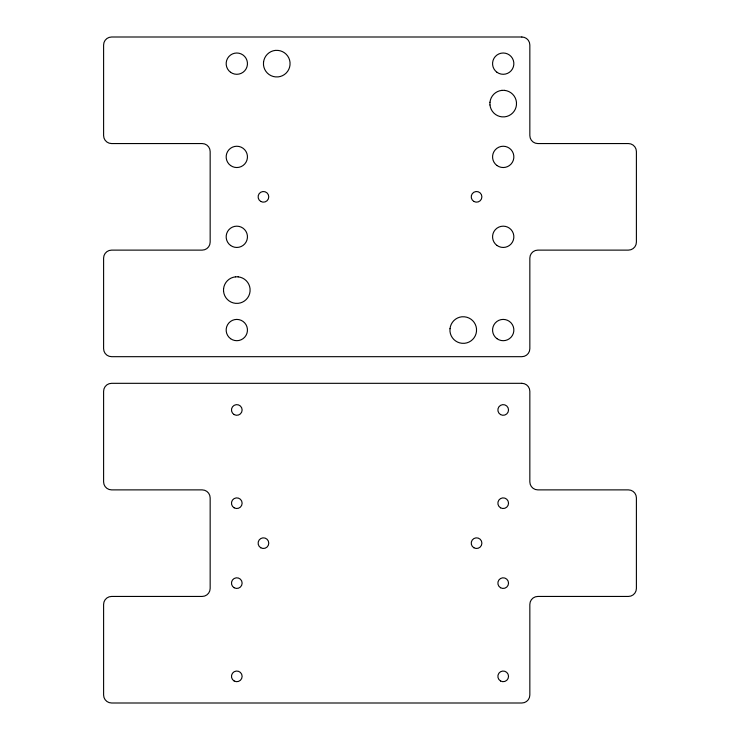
<?xml version="1.0" encoding="UTF-8"?>
<svg xmlns="http://www.w3.org/2000/svg" width="740" height="740" viewBox="0 0 740 740"><rect width="100%" height="100%" fill="white"/><g stroke="black" fill="none" stroke-linecap="round" stroke-linejoin="round"><path stroke-width="1.11" d="M223.545 288.72L223.545 291.44M489.945 102.24L489.945 104.96M501.84 90.345L504.56 90.345M235.44 276.825L238.16 276.825M489.982 104.96A13.302 13.302 0 0 0 501.868 116.846L504.56 116.855A13.302 13.302 0 0 0 516.446 104.96L516.455 102.24A13.302 13.302 0 0 0 504.56 90.382M489.982 102.268A13.302 13.302 0 0 1 501.868 90.382M223.582 291.44A13.302 13.302 0 0 0 235.468 303.326L238.16 303.335A13.302 13.302 0 0 0 250.046 291.44L250.055 288.72A13.302 13.302 0 0 0 238.16 276.862M223.582 288.748A13.302 13.302 0 0 1 235.468 276.862M263.505 62.28L263.505 65A13.302 13.302 0 0 0 275.428 76.886L278.12 76.895A13.302 13.302 0 0 0 290.006 65L290.015 62.28A13.302 13.302 0 0 0 278.12 50.422L275.4 50.385A13.302 13.302 0 0 0 263.542 62.308M449.985 328.68L449.985 331.4A13.302 13.302 0 0 0 461.908 343.286L464.6 343.295A13.302 13.302 0 0 0 476.486 331.4L476.495 328.68A13.302 13.302 0 0 0 464.6 316.822L461.88 316.785A13.302 13.302 0 0 0 450.022 328.708M521.848 37L111.592 37A7.992 7.992 0 0 0 103.6 44.992L103.6 135.568A7.992 7.992 0 0 0 111.592 143.56L202.168 143.56A7.992 7.992 0 0 1 210.16 151.552L210.16 242.128A7.992 7.992 0 0 1 202.168 250.12L111.592 250.12A7.992 7.992 0 0 0 103.6 258.112L103.6 348.688A7.992 7.992 0 0 0 111.592 356.68L521.848 356.68A7.992 7.992 0 0 0 529.84 348.688L529.84 258.112A7.992 7.992 0 0 1 537.832 250.12L628.408 250.12A7.992 7.992 0 0 0 636.4 242.128L636.4 151.552A7.992 7.992 0 0 0 628.408 143.56L537.832 143.56A7.992 7.992 0 0 1 529.84 135.568L529.84 44.992A7.992 7.992 0 0 0 521.848 37M521.848 383.32L111.592 383.32A7.992 7.992 0 0 0 103.6 391.312L103.6 481.888A7.992 7.992 0 0 0 111.592 489.88L202.168 489.88A7.992 7.992 0 0 1 210.16 497.872L210.16 588.448A7.992 7.992 0 0 1 202.168 596.44L111.592 596.44A7.992 7.992 0 0 0 103.6 604.432L103.6 695.008A7.992 7.992 0 0 0 111.592 703L521.848 703A7.992 7.992 0 0 0 529.84 695.008L529.84 604.432A7.992 7.992 0 0 1 537.832 596.44L628.408 596.44A7.992 7.992 0 0 0 636.4 588.448L636.4 497.872A7.992 7.992 0 0 0 628.408 489.88L537.832 489.88A7.992 7.992 0 0 1 529.84 481.888L529.84 391.312A7.992 7.992 0 0 0 521.848 383.32M230.575 72.279A10.647 10.647 0 0 0 247.4 64.732A10.647 10.647 0 0 0 232.453 53.937A10.647 10.647 0 0 0 230.575 72.279M496.975 72.279A10.647 10.647 0 0 0 513.801 64.732A10.647 10.647 0 0 0 498.852 53.937A10.647 10.647 0 0 0 496.975 72.279M230.575 338.68A10.647 10.647 0 0 0 247.4 331.132A10.647 10.647 0 0 0 232.453 320.337A10.647 10.647 0 0 0 230.575 338.68M496.975 338.68A10.647 10.647 0 0 0 513.801 331.132A10.647 10.647 0 0 0 498.852 320.337A10.647 10.647 0 0 0 496.975 338.68M230.575 245.439A10.647 10.647 0 0 0 247.4 237.892A10.647 10.647 0 0 0 232.453 227.097A10.647 10.647 0 0 0 230.575 245.439M496.975 245.439A10.647 10.647 0 0 0 513.801 237.892A10.647 10.647 0 0 0 498.852 227.097A10.647 10.647 0 0 0 496.975 245.439M230.575 165.519A10.647 10.647 0 0 0 247.4 157.972A10.647 10.647 0 0 0 232.453 147.177A10.647 10.647 0 0 0 230.575 165.519M260.776 201.456A5.328 5.328 0 0 0 268.768 196.84A5.328 5.328 0 0 0 260.776 192.224A5.328 5.328 0 0 0 260.776 201.456M473.896 201.456A5.328 5.328 0 0 0 481.888 196.84A5.328 5.328 0 0 0 473.896 192.224A5.328 5.328 0 0 0 473.896 201.456M260.776 547.776A5.328 5.328 0 0 0 268.768 543.16A5.328 5.328 0 0 0 260.776 538.544A5.328 5.328 0 0 0 260.776 547.776M473.896 547.776A5.328 5.328 0 0 0 481.888 543.16A5.328 5.328 0 0 0 473.896 538.544A5.328 5.328 0 0 0 473.896 547.776M496.975 165.519A10.647 10.647 0 0 0 513.801 157.972A10.647 10.647 0 0 0 498.852 147.177A10.647 10.647 0 0 0 496.975 165.519M234.136 414.576A5.328 5.328 0 0 0 242.128 409.96A5.328 5.328 0 0 0 234.136 405.344A5.328 5.328 0 0 0 234.136 414.576M234.136 507.816A5.328 5.328 0 0 0 242.128 503.2A5.328 5.328 0 0 0 234.136 498.584A5.328 5.328 0 0 0 234.136 507.816M234.136 587.736A5.328 5.328 0 0 0 242.128 583.12A5.328 5.328 0 0 0 234.136 578.504A5.328 5.328 0 0 0 234.136 587.736M500.536 507.816A5.328 5.328 0 0 0 508.528 503.2A5.328 5.328 0 0 0 500.536 498.584A5.328 5.328 0 0 0 500.536 507.816M500.536 587.736A5.328 5.328 0 0 0 508.528 583.12A5.328 5.328 0 0 0 500.536 578.504A5.328 5.328 0 0 0 500.536 587.736M500.536 414.576A5.328 5.328 0 0 0 508.528 409.96A5.328 5.328 0 0 0 500.536 405.344A5.328 5.328 0 0 0 500.536 414.576M234.136 680.976A5.328 5.328 0 0 0 242.128 676.36A5.328 5.328 0 0 0 234.136 671.744A5.328 5.328 0 0 0 234.136 680.976M500.536 680.976A5.328 5.328 0 0 0 508.528 676.36A5.328 5.328 0 0 0 500.536 671.744A5.328 5.328 0 0 0 500.536 680.976"/></g></svg>
